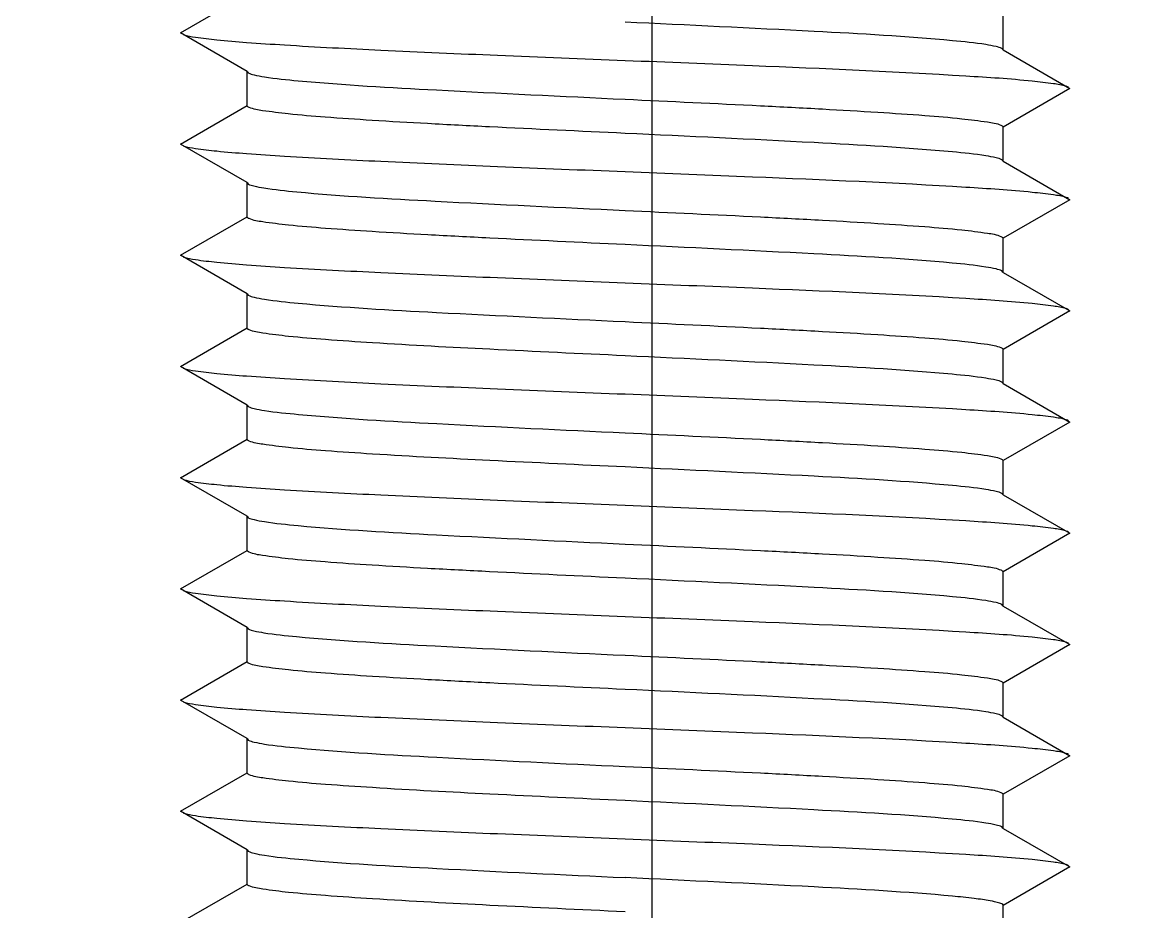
# Model space of a CAD drawing. Extents: x -425 to 6552, y -3049 to 3105.
# Drawn here: x 410.966 to 415.953, y -2859.339 to -2855.339 of the extents above; entities that cross this region are included whole.
import ezdxf

# ---------------------------------------------------------------- set-up
doc = ezdxf.new("R2010")
doc.units = 0
doc.linetypes.add('CENTER', pattern=[17.8, 10.75, -2.35, 2.35, -2.35])
doc.layers.get('0').update_dxf_attribs({"linetype": 'CONTINUOUS'})
doc.layers.add('3', color=112, linetype='CENTER')

msp = doc.modelspace()

# ---------------------------------------------------------------- hatches: boundary and pattern name
at = {"linetype": 'CONTINUOUS'}
h = msp.add_hatch(dxfattribs=at)
h.set_pattern_fill('ANSI31', color=2, scale=0.4, style=0, pattern_type=2)
h.set_pattern_definition([(45, (383.033, -2974.55), (-13.5115, 13.5115), [])])
edge = h.paths.add_edge_path()
edge.add_line((392.678, -2957.2916), (392.678, -2953.9758))
edge.add_line((392.678, -2953.9764), (430.3283, -2953.9764))
edge.add_line((430.3283, -2953.9758), (430.3283, -2953.5176))
edge.add_line((430.3283, -2949.5398), (430.3283, -2953.5176))
edge.add_line((430.3283, -2949.5398), (430.3283, -2949.0815))
edge.add_line((430.3283, -2949.0815), (392.678, -2949.0815))
edge.add_line((392.678, -2949.0815), (392.678, -2945.6758))
edge.add_line((392.678, -2945.6763), (430.3283, -2945.6763))
edge.add_line((430.3283, -2945.6758), (430.3283, -2945.2175))
edge.add_line((430.3283, -2941.2398), (430.3283, -2945.2175))
edge.add_line((430.3283, -2941.2398), (430.3283, -2940.7815))
edge.add_line((430.3283, -2940.7815), (392.678, -2940.7815))
edge.add_line((392.678, -2940.7815), (392.678, -2937.3758))
edge.add_line((392.678, -2937.3763), (430.3283, -2937.3763))
edge.add_line((430.3283, -2937.3758), (430.3283, -2936.9175))
edge.add_line((430.3283, -2932.9398), (430.3283, -2936.9175))
edge.add_line((430.3283, -2932.9398), (430.3283, -2932.4815))
edge.add_line((430.3283, -2932.4815), (392.678, -2932.4815))
edge.add_line((392.678, -2932.4815), (392.678, -2929.0758))
edge.add_line((392.678, -2929.0763), (430.3283, -2929.0763))
edge.add_line((430.3283, -2929.0758), (430.3283, -2928.6175))
edge.add_line((430.3283, -2924.6398), (430.3283, -2928.6175))
edge.add_line((430.3283, -2924.6398), (430.3283, -2924.1815))
edge.add_line((430.3283, -2924.1815), (392.678, -2924.1815))
edge.add_line((392.678, -2924.1815), (392.678, -2920.7758))
edge.add_line((392.678, -2920.7763), (430.3283, -2920.7763))
edge.add_line((430.3283, -2920.7758), (430.3283, -2920.3175))
edge.add_line((430.3283, -2916.3398), (430.3283, -2920.3175))
edge.add_line((430.3283, -2916.3398), (430.3283, -2915.8815))
edge.add_line((430.3283, -2915.8815), (392.678, -2915.8815))
edge.add_line((392.678, -2915.8815), (392.678, -2912.4758))
edge.add_line((392.678, -2912.4763), (430.3283, -2912.4763))
edge.add_line((430.3283, -2912.4758), (430.3283, -2912.0175))
edge.add_line((430.3283, -2908.0398), (430.3283, -2912.0175))
edge.add_line((430.3283, -2908.0398), (430.3283, -2907.5815))
edge.add_line((430.3283, -2907.5815), (392.678, -2907.5815))
edge.add_line((392.678, -2907.5815), (392.678, -2904.1758))
edge.add_line((392.678, -2904.1763), (430.3283, -2904.1763))
edge.add_line((430.3283, -2904.1758), (430.3283, -2903.7175))
edge.add_line((430.3283, -2899.7398), (430.3283, -2903.7175))
edge.add_line((430.3283, -2899.7398), (430.3283, -2899.2815))
edge.add_line((430.3283, -2899.2815), (392.678, -2899.2815))
edge.add_line((392.678, -2899.2815), (392.678, -2895.8758))
edge.add_line((392.678, -2895.8763), (430.3283, -2895.8763))
edge.add_line((430.3283, -2895.8758), (430.3283, -2895.4175))
edge.add_line((430.3283, -2891.4398), (430.3283, -2895.4175))
edge.add_line((430.3283, -2891.4398), (430.3283, -2890.9815))
edge.add_line((430.3283, -2890.9815), (392.678, -2890.9815))
edge.add_line((392.678, -2890.9815), (392.678, -2887.5758))
edge.add_line((392.678, -2887.5763), (430.3283, -2887.5763))
edge.add_line((430.3283, -2887.5758), (430.3283, -2887.1175))
edge.add_line((430.3283, -2883.1398), (430.3283, -2887.1175))
edge.add_line((430.3283, -2883.1398), (430.3283, -2882.6815))
edge.add_line((430.3283, -2882.6815), (392.678, -2882.6815))
edge.add_line((392.678, -2882.6815), (392.678, -2879.2758))
edge.add_line((392.678, -2879.2763), (430.3283, -2879.2763))
edge.add_line((430.3283, -2879.2758), (430.3283, -2878.8175))
edge.add_line((430.3283, -2874.8398), (430.3283, -2878.8175))
edge.add_line((430.3283, -2874.8398), (430.3283, -2874.3815))
edge.add_line((430.3283, -2874.3815), (392.678, -2874.3815))
edge.add_line((392.678, -2874.3815), (392.678, -2870.9758))
edge.add_line((392.678, -2870.9763), (430.3283, -2870.9763))
edge.add_line((430.3283, -2870.9758), (430.3283, -2870.5175))
edge.add_line((430.3283, -2866.5398), (430.3283, -2870.5175))
edge.add_line((430.3283, -2866.5398), (430.3283, -2866.0815))
edge.add_line((430.3283, -2866.0815), (392.678, -2866.0815))
edge.add_line((392.678, -2866.0815), (392.678, -2862.6758))
edge.add_line((392.678, -2862.6763), (405.5373, -2862.6763))
edge.add_spline(control_points=[(406.028, -2863.2118), (405.976, -2863.1539), (405.8701, -2863.0372), (405.706, -2862.859), (405.5933, -2862.738), (405.5361, -2862.6769)], knot_values=[0, 0, 0, 0, 0.333333, 0.666667, 1, 1, 1, 1], degree=3, periodic=0)
edge.add_line((406.028, -2863.8783), (406.028, -2863.2118))
edge.add_line((406.028, -2863.8783), (409.328, -2863.8783))
edge.add_line((409.328, -2863.8783), (409.328, -2863.2119))
edge.add_spline(control_points=[(409.82, -2862.6769), (409.7627, -2862.738), (409.65, -2862.859), (409.4859, -2863.0373), (409.38, -2863.1541), (409.328, -2863.2119)], knot_values=[0, 0, 0, 0, 0.333333, 0.666667, 1, 1, 1, 1], degree=3, periodic=0)
edge.add_line((409.8187, -2862.6763), (430.3283, -2862.6763))
edge.add_line((430.3283, -2862.6758), (430.3283, -2862.2175))
edge.add_line((430.3283, -2858.8783), (430.3283, -2862.2175))
edge.add_line((430.3283, -2858.8783), (430.3283, -2858.42))
edge.add_line((430.3283, -2858.42), (409.8188, -2858.42))
edge.add_spline(control_points=[(409.4098, -2857.9831), (409.4556, -2858.0307), (409.5471, -2858.1264), (409.6838, -2858.2716), (409.7741, -2858.3701), (409.8188, -2858.42)], knot_values=[0, 0, 0, 0, 0.333333, 0.666667, 1, 1, 1, 1], degree=3, periodic=0)
edge.add_line((409.678, -2857.8283), (409.4098, -2857.9831))
edge.add_line((409.328, -2857.6262), (409.678, -2857.8283))
edge.add_line((409.328, -2857.6262), (409.328, -2857.3303))
edge.add_line((409.678, -2857.1283), (409.328, -2857.3303))
edge.add_line((409.328, -2856.9262), (409.678, -2857.1283))
edge.add_line((409.328, -2856.9262), (409.328, -2856.6303))
edge.add_line((409.678, -2856.4283), (409.328, -2856.6303))
edge.add_line((409.328, -2856.2262), (409.678, -2856.4283))
edge.add_line((409.328, -2856.2262), (409.328, -2855.9303))
edge.add_line((409.678, -2855.7283), (409.328, -2855.9303))
edge.add_line((409.328, -2855.5262), (409.678, -2855.7283))
edge.add_line((409.328, -2855.5262), (409.328, -2855.2303))
edge.add_line((409.678, -2855.0283), (409.328, -2855.2303))
edge.add_line((409.328, -2854.8262), (409.678, -2855.0283))
edge.add_line((409.328, -2854.8262), (409.328, -2854.5303))
edge.add_line((409.678, -2854.3283), (409.328, -2854.5303))
edge.add_line((409.328, -2854.1262), (409.678, -2854.3283))
edge.add_line((409.328, -2854.1262), (409.328, -2853.8303))
edge.add_line((409.678, -2853.6283), (409.328, -2853.8303))
edge.add_line((409.328, -2853.4262), (409.678, -2853.6283))
edge.add_line((409.328, -2853.4262), (409.328, -2853.1303))
edge.add_line((409.678, -2852.9283), (409.328, -2853.1303))
edge.add_line((409.328, -2852.7262), (409.678, -2852.9283))
edge.add_line((409.328, -2852.7262), (409.328, -2852.4303))
edge.add_line((409.678, -2852.2283), (409.328, -2852.4303))
edge.add_line((409.5512, -2852.1551), (409.678, -2852.2283))
edge.add_line((409.5512, -2852.1551), (409.828, -2851.8783))
edge.add_line((409.828, -2851.8783), (430.3283, -2851.8783))
edge.add_line((430.3283, -2851.8783), (449.078, -2851.8783))
edge.add_line((449.578, -2852.3783), (449.078, -2851.8783))
edge.add_line((449.578, -2852.4473), (449.578, -2852.3783))
edge.add_line((449.178, -2852.6783), (449.578, -2852.4473))
edge.add_line((449.578, -2852.9092), (449.178, -2852.6783))
edge.add_line((449.578, -2853.2473), (449.578, -2852.9092))
edge.add_line((449.178, -2853.4783), (449.578, -2853.2473))
edge.add_line((449.578, -2853.7092), (449.178, -2853.4783))
edge.add_line((449.578, -2854.0473), (449.578, -2853.7092))
edge.add_line((449.178, -2854.2783), (449.578, -2854.0473))
edge.add_line((449.578, -2854.5092), (449.178, -2854.2783))
edge.add_line((449.578, -2854.8473), (449.578, -2854.5092))
edge.add_line((449.178, -2855.0783), (449.578, -2854.8473))
edge.add_line((449.578, -2855.3092), (449.178, -2855.0783))
edge.add_line((449.578, -2855.6473), (449.578, -2855.3092))
edge.add_line((449.178, -2855.8783), (449.578, -2855.6473))
edge.add_line((449.578, -2856.1092), (449.178, -2855.8783))
edge.add_line((449.578, -2856.4473), (449.578, -2856.1092))
edge.add_line((449.178, -2856.6783), (449.578, -2856.4473))
edge.add_line((449.578, -2856.9092), (449.178, -2856.6783))
edge.add_line((449.578, -2857.2473), (449.578, -2856.9092))
edge.add_line((449.178, -2857.4783), (449.578, -2857.2473))
edge.add_line((449.578, -2857.7092), (449.178, -2857.4783))
edge.add_line((449.578, -2858.0473), (449.578, -2857.7092))
edge.add_line((449.178, -2858.2783), (449.578, -2858.0473))
edge.add_line((449.578, -2858.5092), (449.178, -2858.2783))
edge.add_line((449.578, -2858.8473), (449.578, -2858.5092))
edge.add_line((449.178, -2859.0783), (449.578, -2858.8473))
edge.add_line((449.4043, -2859.2089), (449.178, -2859.0783))
edge.add_line((449.0832, -2859.5498), (449.4043, -2859.2089))
edge.add_line((449.0832, -2859.5498), (430.3283, -2859.5498))
edge.add_line((430.3283, -2859.5498), (430.3283, -2862.3783))
edge.add_line((430.3283, -2949.8783), (430.3283, -2862.3783))
edge.add_line((430.3283, -2949.8783), (430.3283, -2952.7067))
edge.add_line((472.1693, -2952.7067), (430.3283, -2952.7067))
edge.add_line((472.1693, -2952.7067), (472.1693, -2952.8783))
edge.add_line((472.1693, -2952.8783), (472.1693, -2949.8783))
edge.add_line((472.1693, -2862.3783), (472.1693, -2949.8783))
edge.add_line((472.1693, -2862.3783), (472.1693, -2859.3783))
edge.add_line((472.1693, -2859.3783), (472.1693, -2859.5498))
edge.add_line((472.1693, -2859.5498), (454.2734, -2859.5498))
edge.add_spline(control_points=[(453.778, -2859.0236), (453.8597, -2859.1104), (454.0239, -2859.2849), (454.1899, -2859.4612), (454.2734, -2859.5498)], knot_values=[0, 0, 0, 0, 0.5, 1, 1, 1, 1], degree=3, periodic=0)
edge.add_line((453.778, -2859.0236), (453.778, -2858.9092))
edge.add_line((454.178, -2858.6783), (453.778, -2858.9092))
edge.add_line((453.778, -2858.4473), (454.178, -2858.6783))
edge.add_line((453.778, -2858.4473), (453.778, -2858.1092))
edge.add_line((454.178, -2857.8783), (453.778, -2858.1092))
edge.add_line((453.778, -2857.6473), (454.178, -2857.8783))
edge.add_line((453.778, -2857.6473), (453.778, -2857.3092))
edge.add_line((454.178, -2857.0783), (453.778, -2857.3092))
edge.add_line((453.778, -2856.8473), (454.178, -2857.0783))
edge.add_line((453.778, -2856.8473), (453.778, -2856.5092))
edge.add_line((454.178, -2856.2783), (453.778, -2856.5092))
edge.add_line((453.778, -2856.0473), (454.178, -2856.2783))
edge.add_line((453.778, -2856.0473), (453.778, -2855.7092))
edge.add_line((454.178, -2855.4783), (453.778, -2855.7092))
edge.add_line((453.778, -2855.2473), (454.178, -2855.4783))
edge.add_line((453.778, -2855.2473), (453.778, -2854.9092))
edge.add_line((454.178, -2854.6783), (453.778, -2854.9092))
edge.add_line((453.778, -2854.4473), (454.178, -2854.6783))
edge.add_line((453.778, -2854.4473), (453.778, -2854.1092))
edge.add_line((454.178, -2853.8783), (453.778, -2854.1092))
edge.add_line((453.778, -2853.6473), (454.178, -2853.8783))
edge.add_line((453.778, -2853.6473), (453.778, -2853.3092))
edge.add_line((454.178, -2853.0783), (453.778, -2853.3092))
edge.add_line((453.778, -2852.8473), (454.178, -2853.0783))
edge.add_line((453.778, -2852.8473), (453.778, -2852.5092))
edge.add_line((454.178, -2852.2783), (453.778, -2852.5092))
edge.add_line((453.9878, -2852.1685), (454.178, -2852.2783))
edge.add_line((453.9878, -2852.1685), (454.278, -2851.8783))
edge.add_line((454.278, -2851.8783), (472.1693, -2851.8783))
edge.add_line((472.1693, -2851.8783), (512.0781, -2851.8783))
edge.add_line((512.5781, -2852.3783), (512.0781, -2851.8783))
edge.add_line((512.5781, -2852.4473), (512.5781, -2852.3783))
edge.add_line((512.1781, -2852.6783), (512.5781, -2852.4473))
edge.add_line((512.5781, -2852.9092), (512.1781, -2852.6783))
edge.add_line((512.5781, -2853.2473), (512.5781, -2852.9092))
edge.add_line((512.1781, -2853.4783), (512.5781, -2853.2473))
edge.add_line((512.5781, -2853.7092), (512.1781, -2853.4783))
edge.add_line((512.5781, -2854.0473), (512.5781, -2853.7092))
edge.add_line((512.1781, -2854.2783), (512.5781, -2854.0473))
edge.add_line((512.5781, -2854.5092), (512.1781, -2854.2783))
edge.add_line((512.5781, -2854.8473), (512.5781, -2854.5092))
edge.add_line((512.1781, -2855.0783), (512.5781, -2854.8473))
edge.add_line((512.5781, -2855.3092), (512.1781, -2855.0783))
edge.add_line((512.5781, -2855.6473), (512.5781, -2855.3092))
edge.add_line((512.1781, -2855.8783), (512.5781, -2855.6473))
edge.add_line((512.5781, -2856.1092), (512.1781, -2855.8783))
edge.add_line((512.5781, -2856.4473), (512.5781, -2856.1092))
edge.add_line((512.1781, -2856.6783), (512.5781, -2856.4473))
edge.add_line((512.5781, -2856.9092), (512.1781, -2856.6783))
edge.add_line((512.5781, -2857.2473), (512.5781, -2856.9092))
edge.add_line((512.1781, -2857.4783), (512.5781, -2857.2473))
edge.add_line((512.5781, -2857.7092), (512.1781, -2857.4783))
edge.add_line((512.5781, -2858.0473), (512.5781, -2857.7092))
edge.add_line((512.1781, -2858.2783), (512.5781, -2858.0473))
edge.add_line((512.5781, -2858.5092), (512.1781, -2858.2783))
edge.add_line((512.5781, -2858.8473), (512.5781, -2858.5092))
edge.add_line((512.1781, -2859.0783), (512.5781, -2858.8473))
edge.add_line((512.5781, -2859.3092), (512.1781, -2859.0783))
edge.add_line((512.5781, -2859.3783), (512.5781, -2859.3092))
edge.add_line((472.1693, -2859.3783), (512.5781, -2859.3783))
edge.add_line((472.1693, -2862.3783), (472.1693, -2859.3783))
edge.add_line((472.1693, -2862.3783), (472.1693, -2949.8783))
edge.add_line((472.1693, -2952.8783), (472.1693, -2949.8783))
edge.add_line((472.1693, -2952.8783), (556.5906, -2952.8783))
edge.add_line((556.5906, -2949.8783), (556.5906, -2952.8783))
edge.add_line((556.5906, -2949.8783), (556.5906, -2862.3783))
edge.add_line((556.5906, -2859.3783), (556.5906, -2862.3783))
edge.add_line((517.0049, -2859.3783), (556.5906, -2859.3783))
edge.add_line((516.7781, -2859.2473), (517.0049, -2859.3783))
edge.add_line((516.7781, -2859.2473), (516.7781, -2858.9092))
edge.add_line((517.1781, -2858.6783), (516.7781, -2858.9092))
edge.add_line((516.7781, -2858.4473), (517.1781, -2858.6783))
edge.add_line((516.7781, -2858.4473), (516.7781, -2858.1092))
edge.add_line((517.1781, -2857.8783), (516.7781, -2858.1092))
edge.add_line((516.7781, -2857.6473), (517.1781, -2857.8783))
edge.add_line((516.7781, -2857.6473), (516.7781, -2857.3092))
edge.add_line((517.1781, -2857.0783), (516.7781, -2857.3092))
edge.add_line((516.7781, -2856.8473), (517.1781, -2857.0783))
edge.add_line((516.7781, -2856.8473), (516.7781, -2856.5092))
edge.add_line((517.1781, -2856.2783), (516.7781, -2856.5092))
edge.add_line((516.7781, -2856.0473), (517.1781, -2856.2783))
edge.add_line((516.7781, -2856.0473), (516.7781, -2855.7092))
edge.add_line((517.1781, -2855.4783), (516.7781, -2855.7092))
edge.add_line((516.7781, -2855.2473), (517.1781, -2855.4783))
edge.add_line((516.7781, -2855.2473), (516.7781, -2854.9092))
edge.add_line((517.1781, -2854.6783), (516.7781, -2854.9092))
edge.add_line((516.7781, -2854.4473), (517.1781, -2854.6783))
edge.add_line((516.7781, -2854.4473), (516.7781, -2854.1092))
edge.add_line((517.1781, -2853.8783), (516.7781, -2854.1092))
edge.add_line((516.7781, -2853.6473), (517.1781, -2853.8783))
edge.add_line((516.7781, -2853.6473), (516.7781, -2853.3092))
edge.add_line((517.1781, -2853.0783), (516.7781, -2853.3092))
edge.add_line((516.7781, -2852.8473), (517.1781, -2853.0783))
edge.add_line((516.7781, -2852.8473), (516.7781, -2852.5092))
edge.add_line((517.1781, -2852.2783), (516.7781, -2852.5092))
edge.add_line((516.9879, -2852.1685), (517.1781, -2852.2783))
edge.add_line((516.9879, -2852.1685), (517.2781, -2851.8783))
edge.add_line((517.2781, -2851.8783), (556.5906, -2851.8783))
edge.add_line((612.6781, -2851.8783), (556.5906, -2851.8783))
edge.add_line((612.6781, -2859.7783), (612.6781, -2851.8783))
edge.add_line((556.5906, -2859.7783), (612.6781, -2859.7783))
edge.add_line((556.5906, -2862.3307), (556.5906, -2859.7783))
edge.add_line((556.5906, -2862.3307), (556.5906, -2863.1283))
edge.add_line((556.5906, -2864.1283), (556.5906, -2863.1283))
edge.add_line((556.5906, -2864.1283), (556.5906, -2948.6283))
edge.add_line((556.5906, -2949.6283), (556.5906, -2948.6283))
edge.add_line((556.5906, -2949.6283), (556.5906, -2950.4259))
edge.add_line((556.5906, -2952.9783), (556.5906, -2950.4259))
edge.add_line((556.5906, -2952.9783), (602.6472, -2952.9783))
edge.add_line((602.8781, -2953.3783), (602.6472, -2952.9783))
edge.add_line((603.109, -2952.9783), (602.8781, -2953.3783))
edge.add_line((603.109, -2952.9783), (603.3472, -2952.9783))
edge.add_line((603.5781, -2953.3783), (603.3472, -2952.9783))
edge.add_line((603.809, -2952.9783), (603.5781, -2953.3783))
edge.add_line((603.809, -2952.9783), (604.0472, -2952.9783))
edge.add_line((604.2781, -2953.3783), (604.0472, -2952.9783))
edge.add_line((604.509, -2952.9783), (604.2781, -2953.3783))
edge.add_line((604.509, -2952.9783), (604.7472, -2952.9783))
edge.add_line((604.9781, -2953.3783), (604.7472, -2952.9783))
edge.add_line((605.209, -2952.9783), (604.9781, -2953.3783))
edge.add_line((605.209, -2952.9783), (605.4472, -2952.9783))
edge.add_line((605.6781, -2953.3783), (605.4472, -2952.9783))
edge.add_line((605.909, -2952.9783), (605.6781, -2953.3783))
edge.add_line((605.909, -2952.9783), (606.1472, -2952.9783))
edge.add_line((606.3781, -2953.3783), (606.1472, -2952.9783))
edge.add_line((606.609, -2952.9783), (606.3781, -2953.3783))
edge.add_line((606.609, -2952.9783), (606.8472, -2952.9783))
edge.add_line((607.0781, -2953.3783), (606.8472, -2952.9783))
edge.add_line((607.309, -2952.9783), (607.0781, -2953.3783))
edge.add_line((607.309, -2952.9783), (607.5472, -2952.9783))
edge.add_line((607.7781, -2953.3783), (607.5472, -2952.9783))
edge.add_line((608.009, -2952.9783), (607.7781, -2953.3783))
edge.add_line((608.009, -2952.9783), (608.2472, -2952.9783))
edge.add_line((608.4781, -2953.3783), (608.2472, -2952.9783))
edge.add_line((608.709, -2952.9783), (608.4781, -2953.3783))
edge.add_line((608.709, -2952.9783), (608.9472, -2952.9783))
edge.add_line((609.1781, -2953.3783), (608.9472, -2952.9783))
edge.add_line((609.409, -2952.9783), (609.1781, -2953.3783))
edge.add_line((609.409, -2952.9783), (609.6472, -2952.9783))
edge.add_line((609.8781, -2953.3783), (609.6472, -2952.9783))
edge.add_line((610.109, -2952.9783), (609.8781, -2953.3783))
edge.add_line((610.109, -2952.9783), (610.3472, -2952.9783))
edge.add_line((610.5781, -2953.3783), (610.3472, -2952.9783))
edge.add_line((610.809, -2952.9783), (610.5781, -2953.3783))
edge.add_line((610.809, -2952.9783), (611.0472, -2952.9783))
edge.add_line((611.2781, -2953.3783), (611.0472, -2952.9783))
edge.add_line((611.509, -2952.9783), (611.2781, -2953.3783))
edge.add_line((611.509, -2952.9783), (611.7472, -2952.9783))
edge.add_line((611.9781, -2953.3783), (611.7472, -2952.9783))
edge.add_line((612.1977, -2952.9979), (611.9781, -2953.3783))
edge.add_line((612.1977, -2952.9979), (612.6781, -2953.4783))
edge.add_line((612.6781, -2959.0783), (612.6781, -2953.4783))
edge.add_line((612.6781, -2959.0783), (556.5906, -2959.0783))
edge.add_line((556.5906, -2959.0783), (556.5906, -2958.5783))
edge.add_line((556.5906, -2958.5783), (556.5906, -2956.8783))
edge.add_line((556.5906, -2956.3783), (556.5906, -2956.8783))
edge.add_line((472.1693, -2956.3783), (556.5906, -2956.3783))
edge.add_line((430.3283, -2956.3783), (472.1693, -2956.3783))
edge.add_line((430.3283, -2956.3783), (430.3283, -2956.8783))
edge.add_line((430.3283, -2958.5783), (430.3283, -2956.8783))
edge.add_line((430.3283, -2959.0783), (430.3283, -2958.5783))
edge.add_line((430.3283, -2961.1783), (430.3283, -2959.0783))
edge.add_line((430.3283, -2961.6783), (430.3283, -2961.1783))
edge.add_line((430.3283, -2961.8783), (430.3283, -2961.6783))
edge.add_line((430.3283, -2962.3783), (430.3283, -2961.8783))
edge.add_line((430.3283, -2961.8783), (430.3283, -2962.3783))
edge.add_line((430.3283, -2957.451), (430.3283, -2961.8783))
edge.add_line((430.3283, -2957.451), (430.3283, -2956.951))
edge.add_line((430.3283, -2956.9602), (430.3283, -2957.2916))
edge.add_line((392.678, -2957.2916), (430.3283, -2957.2916))

# ---------------------------------------------------------------- linework, layer by layer
at = {"color": 7, "linetype": 'CONTINUOUS'}
for p, q in [((411.678, -2855.3867), (411.978, -2855.2135)), ((415.378, -2855.4635), (415.378, -2855.3099)), ((411.978, -2855.5599), (411.678, -2855.3867)), ((415.378, -2855.4635), (415.3725, -2855.4571)), ((415.378, -2855.4635), (415.678, -2855.6367)), ((411.978, -2855.7135), (411.978, -2855.5599)), ((411.978, -2855.5599), (411.9836, -2855.5664)), ((415.678, -2855.6367), (415.378, -2855.8099)), ((411.678, -2855.8867), (411.978, -2855.7135)), ((415.378, -2855.9635), (415.378, -2855.8099)), ((411.978, -2856.0599), (411.678, -2855.8867)), ((415.378, -2855.9635), (415.3725, -2855.9571)), ((415.378, -2855.9635), (415.678, -2856.1367)), ((411.978, -2856.2135), (411.978, -2856.0599)), ((411.978, -2856.0599), (411.9836, -2856.0664)), ((415.678, -2856.1367), (415.378, -2856.3099)), ((411.678, -2856.3867), (411.978, -2856.2135)), ((415.378, -2856.4635), (415.378, -2856.3099)), ((411.978, -2856.5599), (411.678, -2856.3867)), ((415.378, -2856.4635), (415.3725, -2856.4571)), ((415.378, -2856.4635), (415.678, -2856.6367)), ((411.978, -2856.7135), (411.978, -2856.5599)), ((411.978, -2856.5599), (411.9836, -2856.5664)), ((415.678, -2856.6367), (415.378, -2856.8099)), ((411.678, -2856.8867), (411.978, -2856.7135)), ((415.378, -2856.9635), (415.378, -2856.8099)), ((411.978, -2857.0599), (411.678, -2856.8867)), ((415.378, -2856.9635), (415.3725, -2856.9571)), ((415.378, -2856.9635), (415.678, -2857.1367)), ((411.978, -2857.2135), (411.978, -2857.0599)), ((411.978, -2857.0599), (411.9836, -2857.0664)), ((415.678, -2857.1367), (415.378, -2857.3099)), ((411.678, -2857.3867), (411.978, -2857.2135)), ((415.378, -2857.4635), (415.378, -2857.3099)), ((411.978, -2857.5599), (411.678, -2857.3867)), ((415.378, -2857.4635), (415.3725, -2857.4571)), ((415.378, -2857.4635), (415.678, -2857.6367)), ((411.978, -2857.7135), (411.978, -2857.5599)), ((411.978, -2857.5599), (411.9836, -2857.5664)), ((415.678, -2857.6367), (415.378, -2857.8099)), ((411.678, -2857.8867), (411.978, -2857.7135)), ((415.378, -2857.9635), (415.378, -2857.8099)), ((411.978, -2858.0599), (411.678, -2857.8867)), ((415.378, -2857.9635), (415.3725, -2857.9571)), ((415.378, -2857.9635), (415.678, -2858.1367)), ((411.978, -2858.2135), (411.978, -2858.0599)), ((411.978, -2858.0599), (411.9836, -2858.0664)), ((415.678, -2858.1367), (415.378, -2858.3099)), ((411.678, -2858.3867), (411.978, -2858.2135)), ((415.378, -2858.4635), (415.378, -2858.3099)), ((411.978, -2858.5599), (411.678, -2858.3867)), ((415.378, -2858.4635), (415.3725, -2858.4571)), ((415.378, -2858.4635), (415.678, -2858.6367)), ((411.978, -2858.7135), (411.978, -2858.5599)), ((411.978, -2858.5599), (411.9836, -2858.5664)), ((415.678, -2858.6367), (415.378, -2858.8099)), ((411.678, -2858.8867), (411.978, -2858.7135)), ((415.378, -2858.9635), (415.378, -2858.8099)), ((411.978, -2859.0599), (411.678, -2858.8867)), ((415.378, -2858.9635), (415.3725, -2858.9571)), ((415.378, -2858.9635), (415.678, -2859.1367)), ((411.978, -2859.2135), (411.978, -2859.0599)), ((411.978, -2859.0599), (411.9836, -2859.0664)), ((415.678, -2859.1367), (415.378, -2859.3099)), ((411.678, -2859.3867), (411.978, -2859.2135)), ((415.378, -2859.4635), (415.378, -2859.3099))]:
    msp.add_line(p, q, dxfattribs=at)
for points, knots in [([(415.1507, -2855.4219), (414.9437, -2855.4025), (414.4526, -2855.3754), (413.9615, -2855.3518), (413.678, -2855.3385)], [0, 0, 0, 0, 0.422756, 1, 1, 1, 1]), ([(415.2101, -2855.5812), (414.8909, -2855.5614), (414.3801, -2855.5399), (413.6783, -2855.5117), (413.1207, -2855.4896), (412.61, -2855.4675), (412.2337, -2855.4484), (411.988, -2855.432), (411.8545, -2855.4212), (411.7597, -2855.4099), (411.7093, -2855.402), (411.6917, -2855.396)], [0, 0, 0, 0, 0.272239, 0.435094, 0.597954, 0.74717, 0.870235, 0.918613, 0.956858, 0.98414, 1, 1, 1, 1]), ([(415.3724, -2855.4571), (415.3646, -2855.4526), (415.3404, -2855.4464), (415.267, -2855.4329), (415.2009, -2855.4266), (415.1507, -2855.4219)], [0, 0, 0, 0, 0.120004, 0.327385, 1, 1, 1, 1]), ([(411.9836, -2855.5664), (411.9915, -2855.5709), (412.016, -2855.5771), (412.0903, -2855.5907), (412.1572, -2855.5971), (412.208, -2855.6018)], [0, 0, 0, 0, 0.119763, 0.327091, 1, 1, 1, 1]), ([(412.208, -2855.6018), (412.4149, -2855.6211), (412.9051, -2855.6481), (413.3953, -2855.6717), (413.678, -2855.6849)], [0, 0, 0, 0, 0.423287, 1, 1, 1, 1]), ([(415.6614, -2855.6265), (415.6431, -2855.6208), (415.5922, -2855.6129), (415.4421, -2855.5957), (415.31, -2855.5873), (415.2101, -2855.5812)], [0, 0, 0, 0, 0.126825, 0.338565, 1, 1, 1, 1]), ([(413.678, -2855.6849), (413.8811, -2855.6944), (414.1772, -2855.7082), (414.5562, -2855.7279), (414.8028, -2855.742), (415.0114, -2855.7563), (415.1761, -2855.7695), (415.2897, -2855.7841), (415.3496, -2855.7931), (415.3686, -2855.8016)], [0, 0, 0, 0, 0.359615, 0.524325, 0.671488, 0.796327, 0.894589, 0.963157, 1, 1, 1, 1]), ([(413.678, -2855.8385), (413.4748, -2855.829), (413.1785, -2855.8152), (412.7993, -2855.7955), (412.5527, -2855.7814), (412.344, -2855.7671), (412.1794, -2855.7539), (412.066, -2855.7393), (412.0062, -2855.7303), (411.9873, -2855.7218)], [0, 0, 0, 0, 0.359847, 0.524623, 0.6718, 0.796612, 0.894816, 0.963287, 1, 1, 1, 1]), ([(415.1506, -2855.9219), (414.9436, -2855.9025), (414.4525, -2855.8754), (413.9615, -2855.8518), (413.678, -2855.8385)], [0, 0, 0, 0, 0.422797, 1, 1, 1, 1]), ([(415.2101, -2856.0812), (414.8909, -2856.0614), (414.3801, -2856.0399), (413.6783, -2856.0117), (413.1207, -2855.9896), (412.61, -2855.9675), (412.2337, -2855.9484), (411.988, -2855.932), (411.8545, -2855.9212), (411.7597, -2855.9099), (411.7093, -2855.902), (411.6917, -2855.896)], [0, 0, 0, 0, 0.272239, 0.435094, 0.597954, 0.74717, 0.870235, 0.918613, 0.956858, 0.98414, 1, 1, 1, 1]), ([(415.3724, -2855.9571), (415.3646, -2855.9526), (415.3404, -2855.9464), (415.2669, -2855.9329), (415.2008, -2855.9266), (415.1506, -2855.9219)], [0, 0, 0, 0, 0.119992, 0.327369, 1, 1, 1, 1]), ([(411.9836, -2856.0664), (411.9913, -2856.0708), (412.0151, -2856.0769), (412.0872, -2856.0903), (412.152, -2856.0965), (412.2012, -2856.1012)], [0, 0, 0, 0, 0.120419, 0.327897, 1, 1, 1, 1]), ([(412.2012, -2856.1012), (412.4083, -2856.1207), (412.9009, -2856.1479), (413.3933, -2856.1716), (413.678, -2856.1849)], [0, 0, 0, 0, 0.421883, 1, 1, 1, 1]), ([(415.6614, -2856.1265), (415.6431, -2856.1208), (415.5922, -2856.1129), (415.4421, -2856.0957), (415.31, -2856.0874), (415.2101, -2856.0812)], [0, 0, 0, 0, 0.126825, 0.338565, 1, 1, 1, 1]), ([(413.678, -2856.1849), (413.8811, -2856.1944), (414.1772, -2856.2082), (414.5562, -2856.2279), (414.8027, -2856.242), (415.0114, -2856.2563), (415.1761, -2856.2695), (415.2897, -2856.2841), (415.3496, -2856.2931), (415.3686, -2856.3016)], [0, 0, 0, 0, 0.359597, 0.524312, 0.671482, 0.796325, 0.894588, 0.963156, 1, 1, 1, 1]), ([(413.678, -2856.3385), (413.4751, -2856.329), (413.1792, -2856.3152), (412.8003, -2856.2956), (412.5538, -2856.2815), (412.3451, -2856.2671), (412.1804, -2856.2539), (412.0667, -2856.2394), (412.0067, -2856.2304), (411.9876, -2856.2219)], [0, 0, 0, 0, 0.359432, 0.524101, 0.671248, 0.796092, 0.894397, 0.963046, 1, 1, 1, 1]), ([(415.1492, -2856.4217), (414.9423, -2856.4024), (414.4516, -2856.3753), (413.9611, -2856.3518), (413.678, -2856.3385)], [0, 0, 0, 0, 0.423075, 1, 1, 1, 1]), ([(415.2101, -2856.5812), (414.8909, -2856.5614), (414.3801, -2856.5399), (413.6783, -2856.5117), (413.1207, -2856.4896), (412.61, -2856.4675), (412.2337, -2856.4484), (411.988, -2856.432), (411.8545, -2856.4212), (411.7597, -2856.4099), (411.7093, -2856.402), (411.6917, -2856.396)], [0, 0, 0, 0, 0.272239, 0.435094, 0.597954, 0.74717, 0.870235, 0.918613, 0.956858, 0.98414, 1, 1, 1, 1]), ([(415.3724, -2856.4571), (415.3646, -2856.4526), (415.3402, -2856.4463), (415.2663, -2856.4328), (415.1998, -2856.4265), (415.1492, -2856.4217)], [0, 0, 0, 0, 0.119851, 0.327195, 1, 1, 1, 1]), ([(411.9836, -2856.5664), (411.9915, -2856.5709), (412.0161, -2856.5771), (412.0904, -2856.5908), (412.1574, -2856.5971), (412.2083, -2856.6018)], [0, 0, 0, 0, 0.119713, 0.327026, 1, 1, 1, 1]), ([(412.2083, -2856.6018), (412.4151, -2856.6211), (412.9053, -2856.6482), (413.3954, -2856.6717), (413.678, -2856.6849)], [0, 0, 0, 0, 0.423342, 1, 1, 1, 1]), ([(415.6614, -2856.6265), (415.6431, -2856.6208), (415.5922, -2856.6129), (415.4421, -2856.5957), (415.31, -2856.5874), (415.2101, -2856.5812)], [0, 0, 0, 0, 0.126825, 0.338565, 1, 1, 1, 1]), ([(413.678, -2856.6849), (413.881, -2856.6944), (414.1771, -2856.7082), (414.556, -2856.7279), (414.8025, -2856.742), (415.0112, -2856.7563), (415.176, -2856.7695), (415.2896, -2856.7841), (415.3495, -2856.7931), (415.3686, -2856.8016)], [0, 0, 0, 0, 0.359532, 0.52422, 0.671378, 0.796224, 0.894507, 0.96311, 1, 1, 1, 1]), ([(411.9877, -2856.722), (411.9863, -2856.7213), (411.9826, -2856.7196), (411.978, -2856.7163), (411.978, -2856.7135)], [0, 0, 0, 0, 0.361144, 1, 1, 1, 1]), ([(413.678, -2856.8385), (413.4752, -2856.829), (413.0964, -2856.8112), (412.6471, -2856.7878), (412.3456, -2856.7672), (412.1808, -2856.754), (412.0669, -2856.7395), (412.0069, -2856.7304), (411.9877, -2856.722)], [0, 0, 0, 0, 0.359283, 0.671022, 0.79587, 0.894213, 0.962938, 1, 1, 1, 1]), ([(415.1497, -2856.9218), (414.9427, -2856.9024), (414.4519, -2856.8754), (413.9612, -2856.8518), (413.678, -2856.8385)], [0, 0, 0, 0, 0.422979, 1, 1, 1, 1]), ([(415.2101, -2857.0812), (414.8909, -2857.0614), (414.3801, -2857.0399), (413.6783, -2857.0117), (413.1207, -2856.9896), (412.61, -2856.9675), (412.2337, -2856.9484), (411.988, -2856.932), (411.8545, -2856.9212), (411.7597, -2856.9099), (411.7093, -2856.902), (411.6917, -2856.896)], [0, 0, 0, 0, 0.272239, 0.435094, 0.597954, 0.74717, 0.870235, 0.918613, 0.956858, 0.98414, 1, 1, 1, 1]), ([(415.3724, -2856.9571), (415.3646, -2856.9526), (415.3403, -2856.9464), (415.2665, -2856.9328), (415.2001, -2856.9265), (415.1497, -2856.9218)], [0, 0, 0, 0, 0.1199, 0.327256, 1, 1, 1, 1]), ([(411.9836, -2857.0664), (411.9916, -2857.0709), (412.0162, -2857.0772), (412.0911, -2857.0909), (412.1584, -2857.0972), (412.2096, -2857.102)], [0, 0, 0, 0, 0.119593, 0.326879, 1, 1, 1, 1]), ([(412.2096, -2857.102), (412.4164, -2857.1212), (412.9061, -2857.1482), (413.3957, -2857.1717), (413.678, -2857.1849)], [0, 0, 0, 0, 0.423601, 1, 1, 1, 1]), ([(415.6614, -2857.1265), (415.6431, -2857.1208), (415.5922, -2857.1129), (415.4421, -2857.0957), (415.31, -2857.0874), (415.2101, -2857.0812)], [0, 0, 0, 0, 0.126825, 0.338565, 1, 1, 1, 1]), ([(413.678, -2857.1849), (413.8811, -2857.1944), (414.1771, -2857.2082), (414.5561, -2857.2279), (414.8026, -2857.242), (415.0113, -2857.2563), (415.176, -2857.2695), (415.2896, -2857.2841), (415.3495, -2857.2931), (415.3686, -2857.3016)], [0, 0, 0, 0, 0.359552, 0.524249, 0.67141, 0.796257, 0.894534, 0.963125, 1, 1, 1, 1]), ([(411.9877, -2857.222), (411.9863, -2857.2214), (411.9826, -2857.2196), (411.978, -2857.2163), (411.978, -2857.2135)], [0, 0, 0, 0, 0.361275, 1, 1, 1, 1]), ([(413.678, -2857.3385), (413.4752, -2857.329), (413.0964, -2857.3112), (412.6471, -2857.2878), (412.3456, -2857.2672), (412.1809, -2857.254), (412.067, -2857.2395), (412.0069, -2857.2304), (411.9877, -2857.222)], [0, 0, 0, 0, 0.359276, 0.67099, 0.795839, 0.894185, 0.962916, 1, 1, 1, 1]), ([(415.1507, -2857.4219), (414.9438, -2857.4025), (414.4526, -2857.3754), (413.9616, -2857.3518), (413.678, -2857.3385)], [0, 0, 0, 0, 0.422753, 1, 1, 1, 1]), ([(415.2101, -2857.5812), (414.8909, -2857.5614), (414.3801, -2857.5399), (413.6783, -2857.5117), (413.1207, -2857.4896), (412.61, -2857.4675), (412.2337, -2857.4484), (411.988, -2857.432), (411.8545, -2857.4212), (411.7597, -2857.4099), (411.7093, -2857.402), (411.6917, -2857.396)], [0, 0, 0, 0, 0.272239, 0.435094, 0.597954, 0.74717, 0.870235, 0.918613, 0.956858, 0.98414, 1, 1, 1, 1]), ([(415.3724, -2857.4571), (415.3646, -2857.4526), (415.3404, -2857.4464), (415.267, -2857.4329), (415.201, -2857.4266), (415.1507, -2857.4219)], [0, 0, 0, 0, 0.120008, 0.327389, 1, 1, 1, 1]), ([(411.9836, -2857.5664), (411.9915, -2857.5709), (412.016, -2857.5771), (412.0901, -2857.5907), (412.1568, -2857.597), (412.2076, -2857.6018)], [0, 0, 0, 0, 0.119804, 0.327142, 1, 1, 1, 1]), ([(415.6614, -2857.6265), (415.6431, -2857.6208), (415.5922, -2857.6129), (415.4421, -2857.5957), (415.31, -2857.5874), (415.2101, -2857.5812)], [0, 0, 0, 0, 0.126825, 0.338565, 1, 1, 1, 1]), ([(412.2076, -2857.6018), (412.4145, -2857.6211), (412.9049, -2857.6481), (413.3952, -2857.6717), (413.678, -2857.6849)], [0, 0, 0, 0, 0.423202, 1, 1, 1, 1]), ([(413.678, -2857.6849), (413.8811, -2857.6944), (414.1772, -2857.7082), (414.5563, -2857.7279), (414.8028, -2857.742), (415.0115, -2857.7563), (415.1762, -2857.7695), (415.2897, -2857.7841), (415.3496, -2857.7931), (415.3686, -2857.8016)], [0, 0, 0, 0, 0.359617, 0.52433, 0.671495, 0.796335, 0.894596, 0.963161, 1, 1, 1, 1]), ([(411.9873, -2857.7218), (411.9848, -2857.7207), (411.981, -2857.7189), (411.978, -2857.7151), (411.978, -2857.7135)], [0, 0, 0, 0, 0.630048, 1, 1, 1, 1]), ([(413.678, -2857.8385), (413.4748, -2857.829), (413.1785, -2857.8152), (412.7992, -2857.7955), (412.5526, -2857.7814), (412.3439, -2857.7671), (412.1793, -2857.7539), (412.066, -2857.7393), (412.0062, -2857.7303), (411.9873, -2857.7218)], [0, 0, 0, 0, 0.359872, 0.524657, 0.671838, 0.796649, 0.894846, 0.963304, 1, 1, 1, 1]), ([(415.1505, -2857.9219), (414.9435, -2857.9025), (414.4525, -2857.8754), (413.9615, -2857.8518), (413.678, -2857.8385)], [0, 0, 0, 0, 0.422814, 1, 1, 1, 1]), ([(415.2101, -2858.0812), (414.8909, -2858.0614), (414.3801, -2858.0399), (413.6783, -2858.0117), (413.1207, -2857.9896), (412.61, -2857.9675), (412.2337, -2857.9484), (411.988, -2857.932), (411.8545, -2857.9212), (411.7597, -2857.9099), (411.7093, -2857.902), (411.6917, -2857.896)], [0, 0, 0, 0, 0.272239, 0.435094, 0.597954, 0.74717, 0.870235, 0.918613, 0.956858, 0.98414, 1, 1, 1, 1]), ([(415.3724, -2857.9571), (415.3646, -2857.9526), (415.3404, -2857.9464), (415.2669, -2857.9329), (415.2008, -2857.9266), (415.1505, -2857.9219)], [0, 0, 0, 0, 0.119983, 0.327358, 1, 1, 1, 1]), ([(411.9836, -2858.0664), (411.9913, -2858.0708), (412.0151, -2858.0769), (412.087, -2858.0903), (412.1517, -2858.0965), (412.2008, -2858.1011)], [0, 0, 0, 0, 0.120461, 0.327949, 1, 1, 1, 1]), ([(415.6614, -2858.1265), (415.6431, -2858.1208), (415.5922, -2858.1129), (415.4421, -2858.0957), (415.31, -2858.0874), (415.2101, -2858.0812)], [0, 0, 0, 0, 0.126825, 0.338565, 1, 1, 1, 1]), ([(412.2008, -2858.1011), (412.4079, -2858.1207), (412.9006, -2858.1479), (413.3932, -2858.1716), (413.678, -2858.1849)], [0, 0, 0, 0, 0.421799, 1, 1, 1, 1]), ([(413.678, -2858.1849), (413.8811, -2858.1944), (414.1772, -2858.2082), (414.5562, -2858.2279), (414.8027, -2858.242), (415.0114, -2858.2563), (415.1761, -2858.2695), (415.2897, -2858.2841), (415.3496, -2858.2931), (415.3686, -2858.3016)], [0, 0, 0, 0, 0.359595, 0.524309, 0.671478, 0.796322, 0.894586, 0.963155, 1, 1, 1, 1]), ([(411.9876, -2858.2219), (411.9862, -2858.2213), (411.9825, -2858.2195), (411.978, -2858.2163), (411.978, -2858.2135)], [0, 0, 0, 0, 0.360747, 1, 1, 1, 1]), ([(413.678, -2858.3385), (413.4751, -2858.329), (413.1792, -2858.3152), (412.8004, -2858.2956), (412.554, -2858.2815), (412.3453, -2858.2672), (412.1805, -2858.2539), (412.0668, -2858.2394), (412.0068, -2858.2304), (411.9876, -2858.2219)], [0, 0, 0, 0, 0.35938, 0.524029, 0.671167, 0.796013, 0.894332, 0.963009, 1, 1, 1, 1]), ([(415.1495, -2858.4218), (414.9426, -2858.4024), (414.4518, -2858.3754), (413.9612, -2858.3518), (413.678, -2858.3385)], [0, 0, 0, 0, 0.42301, 1, 1, 1, 1]), ([(415.2101, -2858.5812), (414.8909, -2858.5614), (414.3801, -2858.5399), (413.6783, -2858.5117), (413.1207, -2858.4896), (412.61, -2858.4675), (412.2337, -2858.4484), (411.988, -2858.432), (411.8545, -2858.4212), (411.7597, -2858.4099), (411.7093, -2858.402), (411.6917, -2858.396)], [0, 0, 0, 0, 0.272239, 0.435094, 0.597954, 0.74717, 0.870235, 0.918613, 0.956858, 0.98414, 1, 1, 1, 1]), ([(415.3724, -2858.4571), (415.3646, -2858.4526), (415.3402, -2858.4464), (415.2664, -2858.4328), (415.2, -2858.4265), (415.1495, -2858.4218)], [0, 0, 0, 0, 0.119885, 0.327237, 1, 1, 1, 1]), ([(411.9836, -2858.5664), (411.9916, -2858.5709), (412.0162, -2858.5772), (412.0908, -2858.5908), (412.1579, -2858.5971), (412.209, -2858.6019)], [0, 0, 0, 0, 0.119639, 0.326935, 1, 1, 1, 1]), ([(415.6614, -2858.6265), (415.6431, -2858.6208), (415.5922, -2858.6129), (415.4421, -2858.5957), (415.31, -2858.5874), (415.2101, -2858.5812)], [0, 0, 0, 0, 0.126825, 0.338565, 1, 1, 1, 1]), ([(412.209, -2858.6019), (412.4159, -2858.6211), (412.9058, -2858.6482), (413.3956, -2858.6717), (413.678, -2858.6849)], [0, 0, 0, 0, 0.423493, 1, 1, 1, 1]), ([(413.678, -2858.6849), (413.8811, -2858.6944), (414.1771, -2858.7082), (414.5561, -2858.7279), (414.8026, -2858.742), (415.0113, -2858.7563), (415.176, -2858.7695), (415.2896, -2858.7841), (415.3495, -2858.7931), (415.3686, -2858.8016)], [0, 0, 0, 0, 0.359546, 0.52424, 0.6714, 0.796247, 0.894526, 0.96312, 1, 1, 1, 1]), ([(411.9877, -2858.722), (411.9863, -2858.7214), (411.9826, -2858.7196), (411.978, -2858.7163), (411.978, -2858.7135)], [0, 0, 0, 0, 0.361269, 1, 1, 1, 1]), ([(413.678, -2858.8385), (413.4752, -2858.829), (413.0964, -2858.8112), (412.6471, -2858.7878), (412.3457, -2858.7672), (412.1809, -2858.754), (412.067, -2858.7395), (412.0069, -2858.7304), (411.9877, -2858.722)], [0, 0, 0, 0, 0.359251, 0.670971, 0.795821, 0.894174, 0.962915, 1, 1, 1, 1]), ([(415.15, -2858.9218), (414.943, -2858.9025), (414.4521, -2858.8754), (413.9613, -2858.8518), (413.678, -2858.8385)], [0, 0, 0, 0, 0.422919, 1, 1, 1, 1]), ([(415.2101, -2859.0812), (414.8909, -2859.0614), (414.3801, -2859.0399), (413.6783, -2859.0117), (413.1207, -2858.9896), (412.61, -2858.9675), (412.2337, -2858.9484), (411.988, -2858.932), (411.8545, -2858.9212), (411.7597, -2858.9099), (411.7093, -2858.902), (411.6917, -2858.896)], [0, 0, 0, 0, 0.272239, 0.435094, 0.597954, 0.74717, 0.870235, 0.918613, 0.956858, 0.98414, 1, 1, 1, 1]), ([(415.3724, -2858.9571), (415.3646, -2858.9526), (415.3403, -2858.9464), (415.2666, -2858.9328), (415.2004, -2858.9265), (415.15, -2858.9218)], [0, 0, 0, 0, 0.119931, 0.327294, 1, 1, 1, 1]), ([(411.9836, -2859.0664), (411.9916, -2859.0709), (412.0163, -2859.0772), (412.0913, -2859.0909), (412.1588, -2859.0972), (412.2102, -2859.102)], [0, 0, 0, 0, 0.119534, 0.326807, 1, 1, 1, 1]), ([(415.6614, -2859.1265), (415.6431, -2859.1208), (415.5922, -2859.1129), (415.4421, -2859.0957), (415.31, -2859.0874), (415.2101, -2859.0812)], [0, 0, 0, 0, 0.126825, 0.338565, 1, 1, 1, 1]), ([(412.2102, -2859.102), (412.417, -2859.1212), (412.9065, -2859.1482), (413.3959, -2859.1717), (413.678, -2859.1849)], [0, 0, 0, 0, 0.42372, 1, 1, 1, 1]), ([(415.1502, -2859.2683), (414.9433, -2859.2489), (414.4523, -2859.2218), (413.9614, -2859.1982), (413.678, -2859.1849)], [0, 0, 0, 0, 0.422868, 1, 1, 1, 1]), ([(411.9877, -2859.222), (411.9863, -2859.2213), (411.9826, -2859.2196), (411.978, -2859.2163), (411.978, -2859.2135)], [0, 0, 0, 0, 0.361132, 1, 1, 1, 1]), ([(413.678, -2859.3385), (413.4752, -2859.329), (413.0964, -2859.3112), (412.647, -2859.2878), (412.3455, -2859.2672), (412.1808, -2859.254), (412.0669, -2859.2395), (412.0069, -2859.2304), (411.9877, -2859.222)], [0, 0, 0, 0, 0.359311, 0.671044, 0.795892, 0.894229, 0.962941, 1, 1, 1, 1]), ([(415.378, -2859.3099), (415.378, -2859.304), (415.3513, -2859.2956), (415.3134, -2859.2871), (415.2387, -2859.277), (415.183, -2859.2713), (415.1502, -2859.2683)], [0, 0, 0, 0, 0.076666, 0.267514, 0.576682, 1, 1, 1, 1])]:
    msp.add_open_spline(points, degree=3, knots=knots, dxfattribs=at)
for points in [[(415.6732, -2855.6312), (415.6696, -2855.6291), (415.6655, -2855.6278), (415.6614, -2855.6265)], [(411.9873, -2855.7218), (411.9835, -2855.7201), (411.978, -2855.7177), (411.978, -2855.7135)], [(415.3686, -2855.8016), (415.3724, -2855.8033), (415.378, -2855.8057), (415.378, -2855.8099)], [(415.6732, -2856.1312), (415.6696, -2856.1291), (415.6655, -2856.1278), (415.6614, -2856.1265)], [(411.9876, -2856.2219), (411.9837, -2856.2202), (411.978, -2856.2178), (411.978, -2856.2135)], [(415.3686, -2856.3016), (415.3724, -2856.3033), (415.378, -2856.3057), (415.378, -2856.3099)], [(415.6732, -2856.6312), (415.6696, -2856.6291), (415.6655, -2856.6278), (415.6614, -2856.6265)], [(415.3686, -2856.8016), (415.3724, -2856.8033), (415.378, -2856.8057), (415.378, -2856.8099)], [(415.6732, -2857.1312), (415.6696, -2857.1291), (415.6655, -2857.1278), (415.6614, -2857.1265)], [(415.3686, -2857.3016), (415.3724, -2857.3033), (415.378, -2857.3057), (415.378, -2857.3099)], [(415.6732, -2857.6312), (415.6696, -2857.6291), (415.6655, -2857.6278), (415.6614, -2857.6265)], [(415.3686, -2857.8016), (415.3725, -2857.8033), (415.378, -2857.8057), (415.378, -2857.8099)], [(415.6732, -2858.1312), (415.6696, -2858.1291), (415.6655, -2858.1278), (415.6614, -2858.1265)], [(415.3686, -2858.3016), (415.3724, -2858.3033), (415.378, -2858.3057), (415.378, -2858.3099)], [(415.6732, -2858.6312), (415.6696, -2858.6291), (415.6655, -2858.6278), (415.6614, -2858.6265)], [(415.3686, -2858.8016), (415.3724, -2858.8033), (415.378, -2858.8057), (415.378, -2858.8099)], [(415.6732, -2859.1313), (415.6696, -2859.1291), (415.6655, -2859.1278), (415.6614, -2859.1265)]]:
    msp.add_open_spline(points, degree=3, dxfattribs=at)
at = {"layer": '3', "linetype": 'CENTER', "ltscale": 0.5}
msp.add_line((413.7985, -2846.2914), (413.7985, -2866.4148), dxfattribs=at)

doc.saveas('drawing.dxf')
